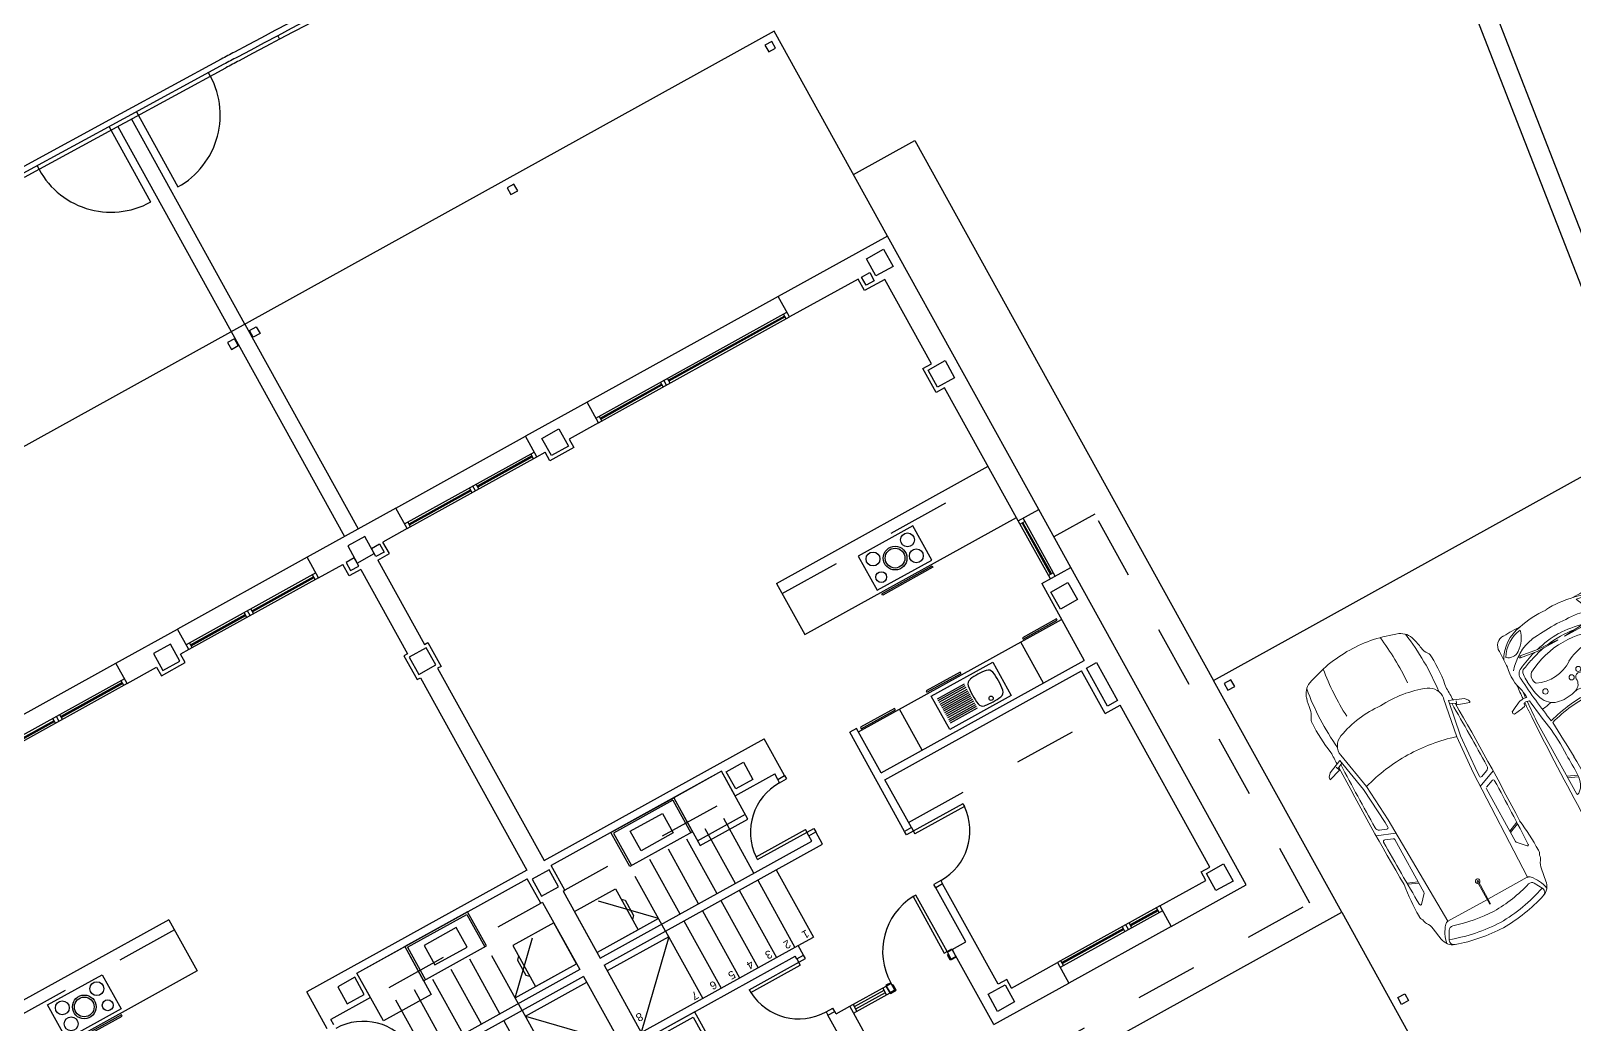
# Model space of a CAD drawing. Header units: millimetres. Extents: x 441061 to 442903, y 4515148 to 4515613.
# Drawn here: x 442385.815 to 442388.288, y 4515544.132 to 4515545.723 of the extents above; entities that cross this region are included whole.
import ezdxf
from ezdxf.enums import TextEntityAlignment as Align

# ---------------------------------------------------------------- set-up
doc = ezdxf.new("R2010")
doc.units = ezdxf.units.MM
doc.linetypes.add('CONTINUA', pattern=[0])
doc.linetypes.add('RAYITAS', pattern=[0.375, 0.25, -0.125])
for name, color, linetype in [('01_mono BAJA', 2, 'Continuous'), ('01_piscinas', 254, 'Continuous'), ('01_proyección', 4, 'RAYITAS')]:
    doc.layers.add(name, color=color, linetype=linetype)
doc.layers.add('01_muebles_B', color=254, linetype='Continuous', lineweight=5)
doc.styles.add('NIEVES2', font='sanss___.ttf')

# ---------------------------------------------------------------- blocks, each defined once
blk = doc.blocks.new('A$C6A825EFA')
at = {"layer": '01_mono BAJA', "color": 254}
for p, q in [((1.1, 12.5, 0), (0, 12.5, 0)), ((0, 12.5, 0), (0, 7.855, 0)), ((1.1, 12.2, 0), (1.1, 12.5, 0)), ((1.1, 12.5, 0), (2.6, 12.5, 0)), ((3.7, 12.5, 0), (2.6, 12.5, 0)), ((2.6, 12.2, 0), (2.6, 12.5, 0)), ((3.7, 12.5, 0), (3.7, 11.4, 0)), ((5.2, 12.5, 0), (5.2, 11.4, 0)), ((1.1, 12.27, 0), (2.6, 12.27, 0)), ((1.15, 12.27, 0), (1.15, 12.2, 0)), ((1.55, 12.27, 0), (1.55, 12.2, 0)), ((1.6, 12.27, 0), (1.6, 12.2, 0)), ((1.65, 12.27, 0), (1.65, 12.2, 0)), ((2.55, 12.27, 0), (2.55, 12.2, 0)), ((0.3, 12.075, 0), (0.3, 9.705, 0)), ((0.425, 12.075), (0.3, 12.075)), ((1.1, 12.2, 0), (0.425, 12.2, 0)), ((0.425, 12.2), (0.425, 12.075)), ((1.1, 12.2, 0), (2.6, 12.2, 0)), ((1.15, 12.242, 0), (1.55, 12.242, 0)), ((1.15, 12.228, 0), (1.55, 12.228, 0)), ((1.65, 12.242, 0), (2.55, 12.242, 0)), ((1.65, 12.228, 0), (2.55, 12.228, 0)), ((3.275, 12.2, 0), (2.6, 12.2, 0)), ((3.275, 12.2), (3.275, 12.075)), ((3.275, 12.075), (3.4, 12.075)), ((3.4, 12.075, 0), (3.4, 10.606, 0)), ((5.5, 12.2, 0), (5.5, 11.366, 0)), ((3.785, 11.5, 0), (3.785, 11.44, 0)), ((4.58, 11.5, 0), (4.58, 11.44, 0)), ((4.665, 11.5, 0), (4.665, 11.4, 0)), ((5.2, 11.5, 0), (4.665, 11.5, 0)), ((4.715, 11.5, 0), (4.715, 11.4, 0)), ((5.15, 11.5, 0), (5.15, 11.4, 0)), ((3.7, 11.4, 0), (3.5, 11.4, 0)), ((3.5, 11.4, 0), (3.5, 10.606, 0)), ((3.71, 11.4, 0), (3.77, 11.4, 0)), ((3.77, 11.43, 0), (3.77, 11.4, 0)), ((4.595, 11.43, 0), (4.595, 11.4, 0)), ((5.2, 11.4, 0), (4.665, 11.4, 0)), ((5.15, 11.467, 0), (4.715, 11.467, 0)), ((5.15, 11.433, 0), (4.715, 11.433, 0)), ((5.4, 11.4, 0), (5.2, 11.4, 0)), ((5.4, 11.4, 0), (5.4, 11.366, 0)), ((5.5, 11.366, 0), (5.4, 11.366, 0)), ((5.4, 11.366, 0), (5.4, 11.316, 0)), ((5.5, 11.316, 0), (5.4, 11.316, 0)), ((5.5, 11.316, 0), (5.5, 11.366, 0)), ((3.4, 10.606, 0), (3.5, 10.606, 0)), ((3.4, 10.556, 0), (3.4, 10.606, 0)), ((3.4, 10.556, 0), (3.5, 10.556, 0)), ((3.5, 10.606, 0), (3.5, 10.556, 0)), ((6.224, 10.591, 0), (5.4, 10.591, 0)), ((5.4, 10.591, 0), (5.4, 10.541, 0)), ((5.4, 10.541, 0), (5.4, 10.4, 0)), ((5.5, 10.541, 0), (5.4, 10.541, 0)), ((5.5, 10.541, 0), (5.5, 10.632, 0)), ((6.224, 10.632, 0), (5.5, 10.632, 0)), ((5.5, 10.541, 0), (5.5, 10.5, 0)), ((7.725, 10.5, 0), (5.5, 10.5, 0)), ((6.224, 10.591, 0), (6.224, 10.632, 0)), ((5.18, 9.415, 0), (5.18, 10.4, 0)), ((5.4, 10.4, 0), (5.18, 10.4, 0)), ((7.7, 10.4, 0), (5.4, 10.4, 0)), ((5.45, 9.415, 0), (5.45, 10.4, 0)), ((5.72, 9.415, 0), (5.72, 10.4, 0)), ((5.99, 9.415, 0), (5.99, 10.4, 0)), ((6.26, 9.415, 0), (6.26, 10.4, 0)), ((6.53, 9.415, 0), (6.53, 10.4, 0)), ((6.8, 9.415, 0), (6.8, 10.4, 0)), ((6.8, 9.5, 0), (7.7, 10.4, 0)), ((7.7, 9.415, 0), (7.7, 10.4, 0)), ((8, 9.415, 0), (8, 10.4, 0)), ((8.9, 9.5, 0), (8, 10.4, 0)), ((8.9, 9.415, 0), (8.9, 10.4, 0)), ((9.17, 9.415, 0), (9.17, 10.4, 0)), ((0.52, 9.705, 0), (0.3, 9.705, 0)), ((0.52, 9.705, 0), (0.52, 9.08, 0)), ((2.676, 9.831, 0), (2.676, 9.872, 0)), ((2.676, 9.872, 0), (3.4, 9.872, 0)), ((2.676, 9.831, 0), (3.5, 9.831, 0)), ((3.4, 9.781, 0), (3.4, 9.872, 0)), ((3.4, 9.781, 0), (3.4, 9.08, 0)), ((3.4, 9.781, 0), (3.5, 9.781, 0)), ((3.5, 9.831, 0), (3.5, 9.781, 0)), ((3.5, 9.781, 0), (3.5, 8.33, 0)), ((6.8, 9.5, 0), (7.7, 9.5, 0)), ((8.9, 9.5, 0), (8, 9.5, 0)), ((7.7, 9.415, 0), (4.5, 9.415, 0)), ((4.5, 9.415, 0), (4.5, 9.235, 0)), ((4.5, 9.415, 0), (4.5, 9.235, 0)), ((7.7, 9.315, 0), (4.6, 9.315, 0)), ((4.6, 9.315, 0), (4.6, 9.235, 0)), ((4.6, 9.315, 0), (4.6, 9.235, 0)), ((7.7, 8.33, 0), (7.7, 9.315, 0)), ((8, 9.415, 0), (11.2, 9.415, 0)), ((8, 8.33, 0), (8, 9.315, 0)), ((8, 9.315, 0), (11.1, 9.315, 0)), ((4.6, 9.235, 0), (4.5, 9.235, 0)), ((4.5, 9.185, 0), (4.5, 9.235, 0)), ((5.324, 9.185, 0), (4.5, 9.185, 0)), ((4.6, 9.235, 0), (4.6, 9.144, 0)), ((5.324, 9.144, 0), (4.6, 9.144, 0)), ((5.324, 9.185, 0), (5.324, 9.144, 0)), ((3.4, 8.98, 0), (0.425, 8.98, 0)), ((0.425, 7.855, 0), (0.425, 8.98, 0)), ((3.4, 9.08, 0), (0.52, 9.08, 0)), ((1.025, 8.98, 0), (1.025, 8.38, 0)), ((1.462, 8.43, 0), (1.462, 8.92, 0)), ((1.462, 8.92, 0), (2.362, 8.92, 0)), ((2.362, 8.92, 0), (2.362, 8.43, 0)), ((2.8, 8.98, 0), (2.8, 8.38, 0)), ((3.4, 8.98, 0), (3.4, 8.33, 0)), ((1.921, 8.85, 0), (2.317, 8.85, 0)), ((1.921, 8.825, 0), (2.317, 8.825, 0)), ((1.921, 8.8, 0), (2.317, 8.8, 0)), ((1.921, 8.775, 0), (2.317, 8.775, 0)), ((1.921, 8.75, 0), (2.317, 8.75, 0)), ((1.921, 8.725, 0), (2.317, 8.725, 0)), ((1.921, 8.7, 0), (2.317, 8.7, 0)), ((1.921, 8.675, 0), (2.317, 8.675, 0)), ((1.921, 8.65, 0), (2.317, 8.65, 0)), ((1.921, 8.625, 0), (2.317, 8.625, 0)), ((1.921, 8.6, 0), (2.317, 8.6, 0)), ((1.921, 8.575, 0), (2.317, 8.575, 0)), ((1.921, 8.55, 0), (2.317, 8.55, 0)), ((1.921, 8.525, 0), (2.317, 8.525, 0)), ((5.88, 8.6, 0), (5.18, 8.6, 0)), ((3.4, 8.38, 0), (0.425, 8.38, 0)), ((2.362, 8.43, 0), (1.462, 8.43, 0)), ((1.921, 8.5, 0), (2.317, 8.5, 0)), ((3.4, 8.33, 0), (3.5, 8.33, 0)), ((4.5, 8.41, 0), (4.5, 8.46, 0)), ((4.6, 8.46, 0), (4.5, 8.46, 0)), ((4.5, 8.41, 0), (4.5, 7.87, 0)), ((4.6, 8.41, 0), (4.5, 8.41, 0)), ((4.6, 8.46, 0), (4.6, 8.41, 0)), ((4.6, 8.41, 0), (4.6, 8.33, 0)), ((5.18, 8.33, 0), (4.6, 8.33, 0)), ((5.18, 8.33, 0), (5.18, 7.97, 0)), ((5.905, 7.995, 0), (5.905, 8.47, 0)), ((6.775, 7.995, 0), (6.775, 8.47, 0)), ((7.7, 8.33, 0), (7.675, 8.33, 0)), ((7.7, 8.33, 0), (7.675, 8.33, 0)), ((7.675, 8.33, 0), (7.675, 7.97, 0)), ((8, 8.33, 0), (8.025, 8.33, 0)), ((8, 8.33, 0), (8.025, 8.33, 0)), ((8.025, 8.33, 0), (8.025, 7.97, 0)), ((8.925, 7.995, 0), (8.925, 8.47, 0)), ((9.795, 7.995, 0), (9.795, 8.47, 0)), ((10.52, 8.33, 0), (11.1, 8.33, 0)), ((10.52, 8.33, 0), (10.52, 7.97, 0)), ((11.1, 8.41, 0), (11.1, 8.33, 0)), ((11.2, 8.41, 0), (11.2, 7.87, 0)), ((5.18, 7.97, 0), (7.675, 7.97, 0)), ((5.905, 7.995, 0), (6.775, 7.995, 0)), ((10.52, 7.97, 0), (8.025, 7.97, 0)), ((9.795, 7.995, 0), (8.925, 7.995, 0)), ((0.425, 7.855, 0), (0, 7.855, 0)), ((0, 7.855, 0), (0, 7.005, 0)), ((0.23, 7.855, 0), (0.23, 7.005, 0)), ((0.23, 7.805, 0), (0.3, 7.805, 0)), ((0.258, 7.055, 0), (0.258, 7.805, 0)), ((0.272, 7.055, 0), (0.272, 7.805, 0)), ((0.3, 7.855, 0), (0.3, 7.005, 0)), ((7.725, 7.87, 0), (4.5, 7.87, 0)), ((7.725, 5.055, 0), (7.725, 7.87, 0)), ((7.975, 5.055, 0), (7.975, 7.87, 0)), ((7.975, 7.87, 0), (11.2, 7.87, 0)), ((0.3, 7.005, 0), (0, 7.005, 0)), ((0, 7.005, 0), (0, 3, 0)), ((0.23, 7.055, 0), (0.3, 7.055, 0)), ((0.3, 7.005, 0), (0.3, 5.055, 0)), ((3.4, 6.955, 0), (0.3, 6.955, 0)), ((3.4, 6.205, 0), (3.4, 6.955, 0)), ((12.3, 6.955, 0), (15.4, 6.955, 0)), ((12.3, 6.205, 0), (12.3, 6.955, 0)), ((3.4, 6.205, 0), (0.3, 6.205, 0)), ((12.3, 6.205, 0), (15.4, 6.205, 0)), ((7.675, 4.705, 0), (7.675, 5.055, 0)), ((7.675, 5.055, 0), (7.725, 5.055, 0)), ((8.025, 5.055, 0), (7.975, 5.055, 0)), ((8.025, 4.705, 0), (8.025, 5.055, 0)), ((0.3, 4.705, 0), (0.3, 3.47, 0)), ((7.725, 4.705, 0), (7.675, 4.705, 0)), ((7.725, 3.47, 0), (7.725, 4.705, 0)), ((7.975, 3.47, 0), (7.975, 4.705, 0)), ((7.975, 4.705, 0), (8.025, 4.705, 0)), ((0.3, 3.47, 0), (0.595, 3.47, 0)), ((0.595, 3.47, 0), (0.595, 3.3, 0)), ((7.725, 3.47, 0), (7.555, 3.47, 0)), ((7.555, 3.47, 0), (7.555, 3.3, 0)), ((7.975, 3.47, 0), (8.145, 3.47, 0)), ((8.145, 3.47, 0), (8.145, 3.3, 0)), ((0.595, 3.3, 0), (1.6, 3.3, 0)), ((1.6, 3.3, 0), (1.6, 3, 0)), ((4.4, 3.3, 0), (1.6, 3.3, 0)), ((4.4, 3.23, 0), (1.6, 3.23, 0)), ((1.65, 3.3, 0), (1.65, 3.23, 0)), ((1.65, 3.272, 0), (3.35, 3.272, 0)), ((1.65, 3.258, 0), (3.35, 3.258, 0)), ((3.35, 3.3, 0), (3.35, 3.23, 0)), ((3.4, 3.3, 0), (3.4, 3.23, 0)), ((3.45, 3.3, 0), (3.45, 3.23, 0)), ((4.35, 3.272, 0), (3.45, 3.272, 0)), ((4.35, 3.258, 0), (3.45, 3.258, 0)), ((4.35, 3.3, 0), (4.35, 3.23, 0)), ((4.4, 3.3, 0), (4.4, 3, 0)), ((4.4, 3.3, 0), (4.83, 3.3, 0)), ((5.3, 3.3, 0), (5.18, 3.3, 0)), ((7.2, 3.3, 0), (5.3, 3.3, 0)), ((5.3, 3.3, 0), (5.3, 3, 0)), ((7.2, 3.23, 0), (5.3, 3.23, 0)), ((5.35, 3.3, 0), (5.35, 3.23, 0)), ((5.35, 3.272, 0), (6.15, 3.272, 0)), ((5.35, 3.258, 0), (6.15, 3.258, 0)), ((6.15, 3.3, 0), (6.15, 3.23, 0)), ((6.2, 3.3, 0), (6.2, 3.23, 0)), ((6.25, 3.3, 0), (6.25, 3.23, 0)), ((7.15, 3.272, 0), (6.25, 3.272, 0)), ((7.15, 3.258, 0), (6.25, 3.258, 0)), ((7.15, 3.3, 0), (7.15, 3.23, 0)), ((7.2, 3.3, 0), (7.555, 3.3, 0)), ((7.2, 3.3, 0), (7.2, 3, 0)), ((8.5, 3.3, 0), (8.145, 3.3, 0)), ((8.5, 3.3, 0), (10.4, 3.3, 0)), ((8.5, 3.3, 0), (8.5, 3, 0)), ((8.5, 3.23, 0), (10.4, 3.23, 0)), ((8.55, 3.3, 0), (8.55, 3.23, 0)), ((8.55, 3.272, 0), (9.45, 3.272, 0)), ((8.55, 3.258, 0), (9.45, 3.258, 0)), ((9.45, 3.3, 0), (9.45, 3.23, 0)), ((9.5, 3.3, 0), (9.5, 3.23, 0)), ((9.55, 3.3, 0), (9.55, 3.23, 0)), ((10.35, 3.272, 0), (9.55, 3.272, 0)), ((10.35, 3.258, 0), (9.55, 3.258, 0)), ((10.35, 3.3, 0), (10.35, 3.23, 0)), ((10.4, 3.3, 0), (10.4, 3, 0)), ((10.4, 3.3, 0), (10.52, 3.3, 0)), ((11.3, 3.3, 0), (10.87, 3.3, 0)), ((11.3, 3.3, 0), (11.3, 3, 0)), ((11.3, 3.3, 0), (14.1, 3.3, 0)), ((11.3, 3.23, 0), (14.1, 3.23, 0)), ((11.35, 3.3, 0), (11.35, 3.23, 0)), ((11.35, 3.272, 0), (12.25, 3.272, 0)), ((11.35, 3.258, 0), (12.25, 3.258, 0)), ((12.25, 3.3, 0), (12.25, 3.23, 0)), ((12.3, 3.3, 0), (12.3, 3.23, 0)), ((12.35, 3.3, 0), (12.35, 3.23, 0)), ((14.05, 3.272, 0), (12.35, 3.272, 0)), ((14.05, 3.258, 0), (12.35, 3.258, 0)), ((0, 3, 0), (1.6, 3, 0)), ((0, 3), (0, 0, 0)), ((1.6, 3, 0), (4.4, 3, 0)), ((4.4, 3, 0), (5.3, 3, 0)), ((7.2, 3, 0), (5.3, 3, 0)), ((7.2, 3, 0), (8.5, 3, 0)), ((7.75, 0, 0), (7.75, 3, 0)), ((7.95, 0, 0), (7.95, 3, 0)), ((8.5, 3, 0), (10.4, 3, 0)), ((11.3, 3, 0), (10.4, 3, 0)), ((14.1, 3, 0), (11.3, 3, 0)), ((0, 0, 0), (15.7, 0, 0))]:
    blk.add_line(p, q, dxfattribs=at)
for points in [[(0.375, 12.125), (0.125, 12.125), (0.125, 12.375), (0.375, 12.375), (0.375, 12.125)], [(3.575, 12.125), (3.325, 12.125), (3.325, 12.375), (3.575, 12.375), (3.575, 12.125)], [(0.375, 8.005), (0.125, 8.005), (0.125, 8.255), (0.375, 8.255), (0.375, 8.005)], [(5.13, 8.005), (4.88, 8.005), (4.88, 8.255), (5.13, 8.255), (5.13, 8.005)], [(7.725, 8.005), (7.975, 8.005), (7.975, 8.255), (7.725, 8.255), (7.725, 8.005)], [(10.57, 8.005), (10.82, 8.005), (10.82, 8.255), (10.57, 8.255), (10.57, 8.005)], [(0.375, 4.755), (0.125, 4.755), (0.125, 5.005), (0.375, 5.005), (0.375, 4.755)], [(7.725, 4.755), (7.975, 4.755), (7.975, 5.005), (7.725, 5.005), (7.725, 4.755)], [(0.375, 3.125), (0.125, 3.125), (0.125, 3.375), (0.375, 3.375), (0.375, 3.125)], [(5.13, 3.125), (4.88, 3.125), (4.88, 3.375), (5.13, 3.375), (5.13, 3.125)], [(7.725, 3.125), (7.975, 3.125), (7.975, 3.375), (7.725, 3.375), (7.725, 3.125)], [(10.57, 3.125), (10.82, 3.125), (10.82, 3.375), (10.57, 3.375), (10.57, 3.125)], [(3.965, 0.2), (3.865, 0.2), (3.865, 0.1), (3.965, 0.1)]]:
    blk.add_lwpolyline(points, close=True, dxfattribs=at)
at = {"layer": '01_mono BAJA', "color": 254, "elevation": 0}
for points in [[(6.975, 12.075), (7.725, 12.075), (7.725, 10.5), (6.975, 10.5)], [(7.025, 12.025), (7.675, 12.025), (7.675, 10.55), (7.025, 10.55)], [(3.785, 11.51), (3.785, 11.5), (3.7, 11.5), (3.7, 11.51)], [(3.77, 11.4), (3.7, 11.4), (3.7, 11.5), (3.77, 11.5)], [(4.58, 11.51), (4.58, 11.5), (4.665, 11.5), (4.665, 11.51)], [(3.77, 11.4), (3.77, 11.39), (3.7, 11.39), (3.7, 11.4)], [(3.785, 11.44), (3.785, 11.43), (3.77, 11.43), (3.77, 11.44)], [(3.77, 11.39), (3.77, 10.565), (3.81, 10.565), (3.81, 11.39)], [(4.58, 11.44), (4.58, 11.43), (4.595, 11.43), (4.595, 11.44)], [(4.595, 11.4), (4.595, 11.39), (4.665, 11.39), (4.665, 11.4)], [(0.3, 9.635), (0.45, 9.635), (0.45, 9.08), (0.3, 9.08)], [(7.1, 9.23), (7.7, 9.23), (7.7, 8.63), (7.1, 8.63)], [(8.6, 9.23), (8, 9.23), (8, 8.63), (8.6, 8.63)], [(5.18, 8.67), (5.18, 7.97), (5.88, 7.97), (5.88, 8.67)], [(10.52, 8.67), (10.52, 7.97), (9.82, 7.97), (9.82, 8.67)], [(0.478, 8.36), (0.478, 8.34), (0.978, 8.34), (0.978, 8.36)], [(1.887, 8.36), (1.887, 8.34), (2.387, 8.34), (2.387, 8.36)], [(2.85, 8.36), (2.85, 8.34), (3.35, 8.34), (3.35, 8.36)], [(5.88, 8.47), (6.8, 8.47), (6.8, 7.97), (5.88, 7.97)], [(6.104, 8.363), (6.576, 8.363), (6.576, 8.077), (6.104, 8.077)], [(9.82, 8.47), (8.9, 8.47), (8.9, 7.97), (9.82, 7.97)], [(9.596, 8.363), (9.124, 8.363), (9.124, 8.077), (9.596, 8.077)], [(2.28, 6.975), (1.545, 6.975), (1.545, 6.995), (2.28, 6.995)], [(13.42, 6.975), (14.155, 6.975), (14.155, 6.995), (13.42, 6.995)], [(1.513, 6.408), (2.313, 6.408), (2.312, 6.908), (1.512, 6.908)], [(14.187, 6.408), (13.387, 6.408), (13.388, 6.908), (14.188, 6.908)], [(0.425, 3.42), (0.545, 3.42), (0.545, 3.3), (0.425, 3.3)], [(7.605, 3.42), (7.725, 3.42), (7.725, 3.3), (7.605, 3.3)], [(8.095, 3.42), (7.975, 3.42), (7.975, 3.3), (8.095, 3.3)], [(0.19, 0.2), (0.09, 0.2), (0.09, 0.1), (0.19, 0.1)], [(7.64, 0.2), (7.74, 0.2), (7.74, 0.1), (7.64, 0.1)], [(8.06, 0.2), (7.96, 0.2), (7.96, 0.1), (8.06, 0.1)]]:
    blk.add_lwpolyline(points, close=True, dxfattribs=at)
for points in [[(4.595, 11.5), (4.595, 11.4)], [(4.665, 11.4), (4.665, 11.5)], [(7.1, 8.78), (7.06, 8.82), (7.06, 9.04), (7.1, 9.08)], [(8.6, 8.78), (8.64, 8.82), (8.64, 9.04), (8.6, 9.08)], [(0.3, 5.055), (0.425, 5.055), (0.425, 4.705), (0.3, 4.705)]]:
    blk.add_lwpolyline(points, dxfattribs=at)
at = {"layer": '01_mono BAJA', "color": 254}
for points in [[(4.83, 3.3), (4.83, 3.425), (5.18, 3.425), (5.18, 3.3)], [(10.87, 3.3), (10.87, 3.425), (10.52, 3.425), (10.52, 3.3)]]:
    blk.add_lwpolyline(points, dxfattribs=at)
for centre, radius in [((1.704, 8.825, 0), 0.0275), ((1.66, 6.765, 0), 0.089), ((1.912, 6.658, 0), 0.152), ((1.912, 6.658, 0), 0.127), ((2.185, 6.785, 0), 0.0693), ((13.515, 6.785, 0), 0.0693), ((13.788, 6.658, 0), 0.152), ((13.788, 6.658, 0), 0.127), ((14.04, 6.765, 0), 0.089), ((1.66, 6.531, 0), 0.089), ((2.165, 6.531, 0), 0.089), ((13.535, 6.531, 0), 0.089), ((14.04, 6.531, 0), 0.089)]:
    blk.add_circle(centre, radius, dxfattribs=at)
for centre, radius, start, end in [((3.768, 11.391, 0), 0.827, 272.8856, 359.9505), ((5.5, 10.591, 0), 0.725, 3.2758, 90), ((3.4, 9.831, 0), 0.725, 90, 176.7242), ((4.6, 9.185, 0), 0.725, 270, 356.7242), ((11.1, 9.185, 0), 0.725, 183.2758, 270), ((2.262, 8.675, 0), 0.75, 169.8852, 190.1148), ((1.598, 8.794, 0), 0.075, 99.0787, 169.8852), ((1.704, 8.127, 0), 0.75, 80.9213, 99.0787), ((1.811, 8.794, 0), 0.075, 10.1148, 80.9213), ((1.146, 8.675, 0), 0.75, 349.8852, 10.1148), ((1.598, 8.557, 0), 0.075, 190.1148, 260.9213), ((1.811, 8.557, 0), 0.075, 279.0787, 349.8852), ((1.704, 9.223, 0), 0.75, 260.9213, 279.0787)]:
    blk.add_arc(centre, radius, start, end, dxfattribs=at)
at = {"layer": '01_proyección', "color": 120, "ltscale": 0.25}
for p, q in [((3.4, 9.705, 0), (0.52, 9.705, 0)), ((5.45, 9.315, 0), (5.45, 8.33, 0)), ((5.72, 9.315, 0), (5.72, 8.33, 0)), ((5.99, 9.315, 0), (5.99, 8.33, 0)), ((6.26, 9.315, 0), (6.26, 8.33, 0)), ((6.53, 9.315, 0), (6.53, 8.33, 0)), ((6.8, 9.415, 0), (6.8, 8.33, 0)), ((8.9, 9.415, 0), (8.9, 8.33, 0)), ((9.17, 9.315, 0), (9.17, 8.33, 0)), ((9.44, 9.315, 0), (9.44, 8.33, 0)), ((9.71, 9.315, 0), (9.71, 8.33, 0)), ((9.98, 9.315, 0), (9.98, 8.33, 0)), ((10.25, 9.315, 0), (10.25, 8.33, 0)), ((6.8, 9.23, 0), (7.7, 9.23, 0)), ((6.8, 9.23, 0), (7.7, 8.33, 0)), ((8.9, 9.23, 0), (8, 9.23, 0)), ((8.9, 9.23, 0), (8, 8.33, 0)), ((5.45, 8.33, 0), (7.675, 8.33, 0)), ((10.25, 8.33, 0), (8.025, 8.33, 0)), ((3.4, 6.355, 0), (0.3, 6.355, 0)), ((12.3, 6.355, 0), (15.4, 6.355, 0))]:
    blk.add_line(p, q, dxfattribs=at)
at = {"layer": '01_proyección', "color": 120, "ltscale": 0.25, "elevation": 0}
blk.add_lwpolyline([(15.7, 7.405), (16.3, 7.405), (16.3, 13.1), (-0.6, 13.1), (-0.6, 7.405), (0, 7.405)], dxfattribs=at)
at = {"layer": '01_mono BAJA', "color": 254, "style": 'NIEVES2'}
for s, p in [('1', (5.249, 10.268, 0)), ('2', (5.519, 10.268, 0)), ('3', (5.789, 10.268, 0)), ('4', (6.059, 10.268, 0)), ('5', (6.329, 10.268, 0)), ('6', (6.599, 10.268, 0)), ('7', (6.869, 10.268, 0)), ('8', (7.625, 10.166, 0))]:
    blk.add_text(s, height=0.103, dxfattribs=at).set_placement(p, align=Align.CENTER)
blk = doc.blocks.new('A$C0D711DC8')
at = {"layer": '01_muebles_B', "color": 254}
for p, q in [((10.733, 9.894), (9.764, 9.894)), ((10.493, 9.894), (10.545, 9.776)), ((10.515, 9.894), (10.567, 9.778)), ((9.004, 9.693), (9.038, 9.48)), ((9.056, 9.495), (9.026, 9.699)), ((9.038, 9.48), (9.054, 9.218)), ((9.056, 9.218), (9.056, 9.495)), ((9.054, 9.218), (9.056, 9.218)), ((9.038, 8.865), (9.054, 9.127)), ((9.054, 9.127), (9.056, 9.127)), ((9.056, 9.127), (9.056, 8.851)), ((9.004, 8.652), (9.038, 8.865)), ((9.056, 8.851), (9.026, 8.647)), ((9.546, 8.827), (9.494, 8.834)), ((9.546, 8.878), (9.495, 8.871)), ((9.614, 8.734), (9.614, 8.97)), ((9.634, 8.734), (9.634, 8.97)), ((10.733, 8.452), (9.764, 8.452)), ((10.493, 8.452), (10.545, 8.569)), ((10.515, 8.452), (10.567, 8.567))]:
    blk.add_line(p, q, dxfattribs=at)
for centre, radius in [((9.014, 9.701), 0.0121), ((9.51, 9.635), 0.0319), ((9.466, 9.173), 0.0297), ((9.514, 9.288), 0.0297), ((9.014, 8.645), 0.0121), ((9.417, 8.691), 0.0319)]:
    blk.add_circle(centre, radius, dxfattribs=at)
for centre, radius, start, end in [((10.167, 9.714), 0.738, 149.7434, 158.9846), ((9.544, 10.069), 0.023, 23.336, 131.4157), ((8.51, 10.147), 1.058, 348.7131, 356.2571), ((9.178, 9.352), 0.549, 69.8978, 103.4423), ((9.94, 2.874), 7.047, 93.9115, 95.3212), ((9.619, 9.904), 0.16, 152.3452, 197.1649), ((9.518, 9.909), 0.0131, 69.95, 178.3297), ((9.777, 9.927), 0.273, 183.7214, 196.1025), ((9.94, 2.874), 7.047, 92.7044, 93.5361), ((10.975, -10.424), 20.353, 93.4112, 94.1277), ((9.525, 9.945), 0.0232, 265.4824, 347.7447), ((10.995, -17.873), 27.82, 90.1403, 92.8584), ((10.732, 9.885), 0.00831, 343.0311, 79.2932), ((10.906, 9.364), 0.584, 69.532, 87.9675), ((11.185, 9.948), 0.0842, 206.7402, 257.6517), ((10.942, 9.629), 2.236, 176.9311, 182.7066), ((8.829, 9.758), 0.121, 83.4929, 184.381), ((9.185, 9.462), 0.48, 118.4979, 171.6974), ((9.142, 9.497), 0.403, 119.7279, 173.0139), ((9.122, 5.315), 4.571, 90.9016, 93.5003), ((9.503, 9.367), 0.611, 128.6532, 169.9617), ((8.847, 9.764), 0.126, 322.6544, 41.1658), ((10.509, 9.106), 1.518, 154.798, 163.8884), ((9.975, 9.34), 0.903, 155.1761, 164.735), ((9.226, 9.718), 0.0964, 77.7254, 158.9302), ((9.211, 9.707), 0.057, 88.7397, 167.4182), ((9.265, 9.038), 0.727, 86.5634, 94.2004), ((8.819, 3.701), 6.126, 80.3818, 85.9978), ((9.306, 9.064), 0.701, 67.8757, 89.7559), ((8.751, 3.271), 6.625, 83.7996, 84.6711), ((10.975, -10.424), 20.353, 94.2603, 94.5093), ((8.751, 3.271), 6.625, 80.1778, 83.3742), ((9.473, 9.516), 0.219, 7.735, 63.719), ((9.165, 9.803), 0.511, 341.8582, 355.871), ((11.471, 9.253), 1.7, 163.325, 182.6992), ((11.496, 9.248), 1.7, 163.325, 182.5468), ((12.246, 53.159), 43.488, 266.8642, 267.4858), ((10.175, 11.66), 1.884, 261.0449, 273.0528), ((10.459, 15.409), 5.634, 268.1287, 270.8789), ((12.021, 70.959), 61.269, 268.42618, 268.89057), ((10.529, 10.11), 0.334, 272.7892, 291.8342), ((10.573, 9.974), 0.192, 294.6989, 323.0283), ((10.691, 9.894), 0.0501, 315.174, 347.3096), ((10.894, 9.715), 0.0607, 143.7564, 193.2967), ((11.29, 9.332), 0.611, 121.0895, 136.7388), ((10.991, 9.25), 0.526, 73.7001, 105.481), ((10.903, 9.711), 0.0495, 146.1855, 196.1005), ((10.991, 9.25), 0.505, 69.1925, 104.8598), ((11.01, 9.2), 0.627, 72.4585, 97.9913), ((11.059, 9.742), 0.141, 86.8457, 126.696), ((11.101, 8.862), 1.022, 88.2888, 91.9327), ((11.113, 9.698), 0.062, 14.8998, 65.8723), ((11.135, 9.81), 0.0644, 351.2386, 60.1485), ((11.473, 9.762), 0.303, 189.085, 205.7225), ((10.241, 9.772), 0.959, 355.5054, 1.6982), ((9.808, 9.261), 1.13, 166.1566, 184.4621), ((8.653, 9.896), 0.361, 284.3027, 324.7225), ((10.25, 9.166), 1.218, 160.2257, 168.6391), ((10.144, 9.165), 1.038, 151.121, 207.6483), ((9.314, 9.595), 0.107, 57.3841, 137.6524), ((8.958, 9.487), 0.459, 324.9496, 25.463), ((9.185, 9.47), 0.511, 343.3936, 8.525), ((14.417, 9.048), 3.64, 169.6671, 178.0415), ((14.417, 9.048), 3.62, 169.6671, 178.0415), ((11.352, 9.713), 0.156, 186.0058, 219.1392), ((10.256, 9.278), 1.007, 354.015, 20.5105), ((10.287, 9.262), 1.007, 354.9224, 20.5105), ((17.649, 8.764), 8.777, 175.3636, 177.3327), ((10.509, 9.106), 1.518, 165.717, 177.48), ((10.25, 9.166), 1.218, 171.2453, 188.5682), ((9.808, 9.085), 1.13, 175.5379, 193.8434), ((17.649, 9.581), 8.777, 182.6673, 184.6364), ((10.509, 9.239), 1.518, 182.52, 194.283), ((9.904, 8.914), 0.65, 151.4841, 196.6746), ((9.552, 9.202), 0.047, 86.7847, 183.1724), ((9.6, 9.197), 0.0954, 178.5946, 241.3055), ((9.566, 9.362), 0.114, 263.9035, 340.5155), ((9.771, 9.295), 0.101, 164.9008, 216.3288), ((9.538, 9.188), 0.158, 330.3363, 17.3801), ((11.471, 9.093), 1.7, 177.3008, 196.675), ((11.496, 9.097), 1.7, 177.4532, 196.675), ((14.417, 9.297), 3.64, 181.9585, 190.3329), ((14.417, 9.297), 3.62, 181.9585, 190.3329), ((10.256, 9.068), 1.007, 339.4895, 5.985), ((10.287, 9.084), 1.007, 339.4895, 5.0776), ((9.492, 9.055), 0.098, 279.5997, 343.5492), ((9.498, 9.044), 0.0889, 349.0142, 50.9794), ((9.424, 9.265), 0.296, 301.9645, 328.2937), ((10.942, 8.716), 2.236, 177.2934, 183.0689), ((9.185, 8.884), 0.48, 188.3026, 241.5021), ((9.503, 8.978), 0.611, 190.0383, 231.3468), ((10.509, 9.239), 1.518, 196.1116, 205.202), ((10.25, 9.166), 1.218, 191.3609, 207.4845), ((9.528, 8.859), 0.101, 101.4545, 181.9236), ((9.525, 8.854), 0.0985, 178.6673, 249.1293), ((9.686, 8.849), 0.193, 142.3155, 213.2169), ((9.543, 8.902), 0.0241, 275.7304, 333.0283), ((9.543, 8.803), 0.0241, 26.9717, 84.2696), ((9.665, 8.855), 0.106, 119.0162, 160.5033), ((9.665, 8.849), 0.106, 199.4967, 240.9838), ((9.624, 8.97), 0.0104, 0, 180), ((9.142, 8.849), 0.403, 186.9861, 240.2721), ((8.653, 8.449), 0.361, 35.2775, 75.6973), ((8.847, 8.581), 0.126, 318.8342, 37.3456), ((9.25, 9.243), 0.672, 267.6901, 298.2478), ((9.346, 8.77), 0.149, 215.4424, 244.8998), ((9.507, 8.785), 0.232, 194.2372, 212.2618), ((9.299, 8.649), 0.0212, 220.8304, 310.3789), ((9.285, 8.645), 0.0299, 337.3586, 32.1758), ((9.426, 8.595), 0.178, 39.093, 68.893), ((9.532, 8.677), 0.0451, 325.113, 43.0643), ((9.161, 8.546), 0.436, 2.9924, 17.9381), ((9.624, 8.734), 0.0104, 180, 0), ((12.246, -34.814), 43.488, 92.5142, 93.1358), ((12.021, -52.613), 61.269, 91.10943, 91.57382), ((10.894, 8.63), 0.0607, 166.7033, 216.2436), ((10.903, 8.634), 0.0495, 163.8995, 213.8145), ((11.113, 8.647), 0.062, 294.1277, 345.1002), ((11.473, 8.583), 0.303, 154.2775, 170.915), ((11.352, 8.632), 0.156, 140.8608, 173.9942), ((10.241, 8.573), 0.959, 358.3018, 4.4946), ((8.829, 8.587), 0.121, 175.619, 276.5071), ((9.122, 13.031), 4.571, 266.4997, 269.0984), ((9.178, 8.993), 0.549, 256.5577, 290.1022), ((9.226, 8.628), 0.0964, 201.0698, 282.2746), ((9.215, 8.619), 0.0486, 198.7488, 279.3616), ((8.819, 14.644), 6.126, 274.0022, 279.6182), ((9.94, 15.472), 7.047, 264.6788, 266.0885), ((8.751, 15.074), 6.625, 275.3289, 276.2004), ((10.975, 28.769), 20.353, 265.4907, 265.7397), ((9.619, 8.441), 0.16, 162.8351, 207.6548), ((9.777, 8.418), 0.273, 163.8975, 176.2786), ((10.975, 28.769), 20.353, 265.8723, 266.5888), ((8.751, 15.074), 6.625, 276.6258, 279.8222), ((10.175, 6.685), 1.884, 86.9472, 98.9551), ((10.459, 2.936), 5.634, 89.1211, 91.8713), ((10.529, 8.236), 0.334, 68.1658, 87.2108), ((10.573, 8.372), 0.192, 36.9717, 65.3011), ((10.691, 8.451), 0.0501, 12.6904, 44.826), ((10.732, 8.46), 0.00831, 280.7068, 16.9689), ((11.29, 9.013), 0.611, 223.2612, 238.9105), ((10.991, 9.095), 0.526, 254.519, 286.2999), ((10.991, 9.095), 0.505, 255.1402, 290.8075), ((11.01, 9.145), 0.627, 262.0087, 287.5415), ((11.059, 8.603), 0.141, 233.304, 273.1543), ((11.101, 9.484), 1.022, 268.0673, 271.7112), ((11.185, 8.397), 0.0842, 102.3483, 153.2598), ((11.135, 8.535), 0.0644, 299.8515, 8.7614), ((10.167, 8.631), 0.738, 201.0154, 210.2566), ((9.518, 8.436), 0.0131, 181.6703, 290.05), ((9.94, 15.472), 7.047, 266.4639, 267.2956), ((9.525, 8.401), 0.0232, 12.2553, 94.5176), ((8.51, 8.199), 1.058, 3.7429, 11.2869), ((10.995, 36.219), 27.82, 267.1416, 269.8597), ((10.906, 8.982), 0.584, 272.0325, 290.468), ((9.544, 8.277), 0.023, 228.5843, 336.664)]:
    blk.add_arc(centre, radius, start, end, dxfattribs=at)
blk = doc.blocks.new('A$C392252A0')
at = {"layer": '01_muebles_B', "color": 254}
for p, q in [((10.715, 8.129), (10.705, 8.127)), ((10.705, 8.127), (10.752, 7.979)), ((10.738, 8.124), (10.715, 8.129)), ((10.775, 8.091), (10.738, 8.124)), ((8.605, 7.917), (8.455, 7.893)), ((9.201, 7.926), (9.149, 7.807)), ((9.219, 7.928), (9.166, 7.807)), ((9.876, 7.976), (9.791, 7.758)), ((10.418, 7.844), (10.846, 7.92)), ((10.752, 7.979), (10.798, 7.995)), ((10.773, 7.987), (10.809, 7.914)), ((10.846, 7.92), (10.775, 8.091)), ((8.499, 7.763), (8.397, 7.82)), ((8.599, 7.726), (9.971, 7.763)), ((9.019, 7.811), (8.92, 7.9)), ((9.731, 7.807), (9.031, 7.807)), ((9.784, 7.911), (9.748, 7.818)), ((9.913, 7.908), (9.882, 7.828)), ((9.898, 7.807), (9.958, 7.808)), ((10.418, 7.844), (9.958, 7.808)), ((10.43, 7.798), (9.971, 7.763)), ((10.43, 7.798), (10.894, 7.881)), ((8.599, 7.725), (8.599, 7.201)), ((8.839, 7.203), (8.537, 7.2)), ((8.537, 7.2), (8.537, 7.193)), ((8.839, 7.19), (8.537, 7.193)), ((8.599, 6.669), (8.599, 7.193)), ((8.599, 6.668), (9.971, 6.631)), ((8.499, 6.631), (8.397, 6.573)), ((8.605, 6.476), (8.455, 6.5)), ((9.019, 6.582), (8.92, 6.494)), ((9.731, 6.587), (9.031, 6.587)), ((9.201, 6.468), (9.149, 6.587)), ((9.219, 6.466), (9.166, 6.587)), ((9.784, 6.482), (9.748, 6.576)), ((9.876, 6.418), (9.791, 6.636)), ((9.913, 6.486), (9.882, 6.565)), ((9.898, 6.587), (9.958, 6.585)), ((10.418, 6.55), (9.958, 6.585)), ((10.43, 6.596), (9.971, 6.631)), ((10.418, 6.55), (10.846, 6.473)), ((10.43, 6.596), (10.894, 6.512)), ((10.773, 6.407), (10.809, 6.48)), ((10.846, 6.473), (10.775, 6.303)), ((10.705, 6.267), (10.752, 6.414)), ((10.775, 6.303), (10.738, 6.27)), ((10.752, 6.414), (10.798, 6.398)), ((10.715, 6.265), (10.705, 6.267)), ((10.738, 6.27), (10.715, 6.265))]:
    blk.add_line(p, q, dxfattribs=at)
for centre, radius, start, end in [((8.586, 8.093), 0.177, 275.9895, 308.6871), ((8.751, 7.888), 0.086, 87.4739, 128.6871), ((8.808, 7.907), 0.086, 87.4739, 128.6871), ((8.809, 4.809), 3.183, 82.5975, 89.9397), ((8.929, 7.908), 0.0124, 91.7937, 220.4777), ((10.022, -29.576), 37.513, 90.3882, 91.6701), ((10.099, -28.508), 36.485, 88.9288, 91.3819), ((9.768, 7.918), 0.0177, 338.7209, 90.3882), ((9.963, 7.889), 0.0531, 90.2143, 158.7209), ((10.099, -28.508), 36.45, 88.8997, 90.2143), ((10.099, -28.508), 36.485, 88.6181, 88.8592), ((11.3, 6.178), 1.816, 87.2886, 100.1742), ((11.389, 7.907), 0.086, 51.3129, 92.5261), ((11.554, 8.112), 0.177, 231.3129, 264.0105), ((11.467, 7.285), 0.654, 72.0531, 84.0105), ((10.216, 7.155), 1.997, 161.6598, 178.7983), ((10.242, 7.158), 1.952, 160.298, 178.865), ((8.474, 7.733), 0.162, 96.7804, 161.7197), ((8.375, 7.769), 0.0561, 66.6468, 164.8738), ((8.295, 7.436), 0.435, 49.0196, 78.8841), ((8.473, 7.717), 0.0531, 342.7058, 60.706), ((8.545, 7.725), 0.0531, 0, 49.0196), ((9.031, 7.824), 0.0177, 228.3547, 270), ((9.731, 7.824), 0.0177, 270, 338.7209), ((9.897, 7.823), 0.0159, 158.7209, 271.5074), ((8.43, 7.197), 2.089, 0, 16.7318), ((10.925, 7.707), 0.177, 21.0532, 100.1701), ((11.313, 4.914), 2.974, 81.2806, 96.1737), ((9.874, 7.302), 1.304, 355.3559, 21.0532), ((11.619, 7.711), 0.203, 22.7994, 75.9629), ((10.262, 7.197), 1.654, 0, 21.006), ((10.276, 7.152), 1.836, 162.6109, 178.6018), ((11.437, 4.633), 2.974, 81.5863, 93.456), ((10.216, 7.239), 1.997, 181.2017, 198.3402), ((10.242, 7.236), 1.952, 181.135, 199.702), ((10.276, 7.242), 1.836, 181.3982, 197.3891), ((8.839, 7.197), 0.0267, 193.7603, 166.2397), ((8.839, 7.197), 0.00662, 270, 90), ((8.43, 7.197), 2.089, 343.2682, 0), ((9.874, 7.091), 1.304, 338.9468, 4.6441), ((10.262, 7.197), 1.654, 338.994, 0), ((8.473, 6.677), 0.0531, 299.294, 17.2942), ((8.545, 6.669), 0.0531, 310.9804, 0), ((11.437, 9.761), 2.974, 266.544, 278.4137), ((8.474, 6.661), 0.162, 198.2803, 263.2196), ((8.375, 6.625), 0.0561, 195.1262, 293.3532), ((8.295, 6.957), 0.435, 281.1159, 310.9804), ((8.586, 6.3), 0.177, 51.3129, 84.0105), ((8.929, 6.486), 0.0124, 139.5223, 268.2063), ((10.022, 43.97), 37.513, 268.3299, 269.6118), ((9.031, 6.569), 0.0177, 90, 131.6453), ((9.731, 6.569), 0.0177, 21.2791, 90), ((9.768, 6.476), 0.0177, 269.6118, 21.2791), ((9.897, 6.571), 0.0159, 88.4926, 201.2791), ((9.963, 6.505), 0.0531, 201.2791, 269.7857), ((10.925, 6.686), 0.177, 259.8299, 338.9468), ((11.313, 9.479), 2.974, 263.8263, 278.7194), ((11.467, 7.108), 0.654, 275.9895, 287.9469), ((11.619, 6.682), 0.203, 284.0371, 337.2006), ((8.751, 6.506), 0.086, 231.3129, 272.5261), ((8.808, 6.487), 0.086, 231.3129, 272.5261), ((8.809, 9.584), 3.183, 270.0603, 277.4025), ((10.099, 42.902), 36.485, 268.6181, 271.0712), ((10.099, 42.902), 36.45, 269.7857, 271.1003), ((10.099, 42.902), 36.485, 271.1408, 271.3819), ((11.3, 8.215), 1.816, 259.8258, 272.7114), ((11.389, 6.487), 0.086, 267.4739, 308.6871), ((11.554, 6.282), 0.177, 95.9895, 128.6871)]:
    blk.add_arc(centre, radius, start, end, dxfattribs=at)
blk = doc.blocks.new('A$C21391103')
at = {"layer": '01_piscinas'}
for p, q in [((156.685, 86.733), (164.254, 67.296)), ((156.918, 86.824), (164.577, 67.155)), ((143.594, 80.662, 0), (143.617, 80.618)), ((141.639, 79.553), (142.928, 80.252)), ((140.35, 78.853), (141.633, 79.549)), ((141.633, 79.549), (141.639, 79.553)), ((143.175, 76.969, 0), (141.721, 79.597, 0)), ((141.785, 79.688), (142.316, 78.727)), ((141.433, 79.498), (141.966, 78.534)), ((141.545, 79.502, 0), (143, 76.873, 0)), ((150.973, 78.884), (151.76, 79.32)), ((151.76, 79.32), (155.587, 72.404)), ((155.587, 72.404), (161.081, 75.444)), ((157.231, 69.433), (155.587, 72.404)), ((153.425, 67.327), (157.231, 69.433)), ((157.231, 69.433), (159.531, 65.277))]:
    blk.add_line(p, q, dxfattribs=at)
for points in [[(131.083, 49.607), (141.606, 55.414), (148.605, 59.287, -0.013397), (157.973, 64.262, -0.04126), (171.807, 69.634, -0.013987)], [(190.313, 94.655, 0.016487), (186.452, 94.326, 0.014757), (179.014, 93.219, 0.006475), (173.237, 91.916, 0.008166), (166.004, 90.06, 0.021654), (156.884, 86.945, 0.020322), (148.6, 83.315, 0.00713), (143.042, 80.454, 0.000222), (142.87, 80.363), (141.581, 79.663), (140.292, 78.964, 0.002681), (138.239, 77.818), (131.338, 73.999), (128.723, 72.556), (120.808, 68.189), (115.866, 65.449), (102.696, 58.15), (102.582, 58.086), (113.364, 40.09)], [(190.311, 94.58, 0.016462), (186.461, 94.251, 0.014755), (179.028, 93.145, 0.006474), (173.255, 91.843, 0.008165), (166.024, 89.988, 0.021653), (156.911, 86.875, 0.020322), (148.633, 83.247, 0.00713), (143.077, 80.388, 0.000222), (142.906, 80.297), (141.617, 79.597), (140.328, 78.898, 0.002681), (138.276, 77.753), (131.374, 73.933), (128.759, 72.49), (120.845, 68.123), (115.902, 65.383), (102.733, 58.084), (102.686, 58.058), (113.429, 40.128)]]:
    blk.add_lwpolyline(points, format="xyb", dxfattribs=at)
for points in [[(155.859, 72.326), (155.811, 72.413), (155.723, 72.365), (155.771, 72.278)], [(158.038, 68.389), (158.086, 68.301), (157.999, 68.253), (157.95, 68.34)]]:
    blk.add_lwpolyline(points, close=True, dxfattribs=at)
for centre, radius, start, end in [((246.111, -113.01), 219.082, 116.41314, 118.0471), ((246.111, -113.01), 219.082, 118.04711, 118.09783), ((141.808, 79.646), 1.05, 298.9586, 31.1205), ((141.458, 79.452), 1.05, 205.66, 298.9586), ((197.385, -16.733), 90.074, 106.49681, 115.94743)]:
    blk.add_arc(centre, radius, start, end, dxfattribs=at)
at = {"layer": '01_piscinas', "rotation": 208.9585834453381}
blk.add_blockref('A$C6A825EFA', (149.956, 80.722, 0), dxfattribs=at)
at = {"layer": '01_piscinas', "xscale": -1.1, "yscale": 1.1, "zscale": 1.1}
for name, p, rotation in [('A$C0D711DC8', (164.05, 86.547), 118.9585965534582), ('A$C392252A0', (156.754, 57.491), 298.9585965534582)]:
    blk.add_blockref(name, p, dxfattribs=dict(at, rotation=rotation))

msp = doc.modelspace()

# ---------------------------------------------------------------- block references
at = {"layer": '01_piscinas', "color": 6, "linetype": 'CONTINUA', "xscale": 0.125, "yscale": 0.125, "zscale": 0.125}
msp.add_blockref('A$C21391103', (442368.2615, 4515535.6321), dxfattribs=at)

doc.saveas('drawing.dxf')
